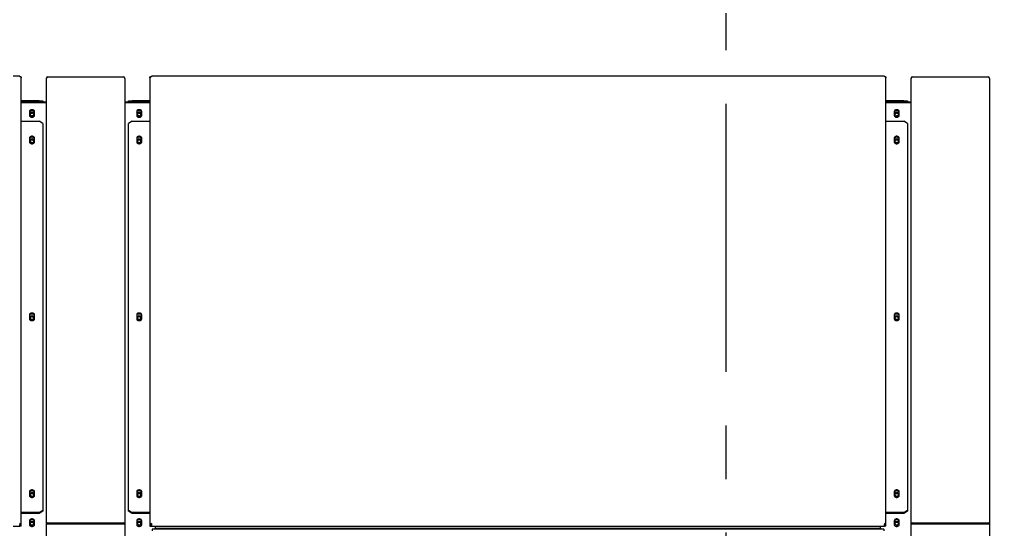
# Model space of a CAD drawing. Extents: x 28911 to 70911, y -59 to 29641.
# Drawn here: x 40549 to 41907, y 8148 to 8862 of the extents above; entities that cross this region are included whole.
import ezdxf

# ---------------------------------------------------------------- set-up
doc = ezdxf.new("R2010")
doc.units = 0
doc.header["$LTSCALE"] = 300
doc.header["$MEASUREMENT"] = 0
doc.linetypes.add('CENTRO', pattern=[2, 1.25, -0.25, 0.25, -0.25])
doc.layers.add('ASSI', color=254, linetype='CENTRO')

# ---------------------------------------------------------------- blocks, each defined once
blk = doc.blocks.new('A$C714e681e')
at = {"color": 7, "linetype": 'Continuous', "lineweight": 25}
for p, q in [((2572.4, 2949.3), (1546.8, 2949.3)), ((2572.4, 2949.3), (2572.4, 2948.7)), ((2573.4, 2948.5), (2574.6, 2948.5)), ((2574.6, 2948.5), (2574.6, 2947.1)), ((2574.6, 2321.8), (2574.6, 2947.1)), ((2609.6, 2946.3), (2609.6, 2946.3)), ((2609.6, 2946.3), (2609.6, 2322.6)), ((2611.8, 2948.5), (2717.4, 2948.5)), ((2717.4, 2947.9), (2611.8, 2947.9)), ((2719.6, 2946.3), (2719.6, 2946.3)), ((2719.6, 2946.3), (2719.6, 2322.6)), ((2754.6, 2948.5), (2755.8, 2948.5)), ((2754.6, 2947.1), (2754.6, 2948.5)), ((2754.6, 2947.1), (2754.6, 2321.8)), ((3782.4, 2949.3), (2756.8, 2949.3)), ((2756.8, 2949.3), (2756.8, 2948.7)), ((3782.4, 2949.3), (3782.4, 2948.7)), ((3783.4, 2948.5), (3784.6, 2948.5)), ((3784.6, 2948.5), (3784.6, 2947.1)), ((3784.6, 2321.8), (3784.6, 2947.1)), ((3819.6, 2946.3), (3819.6, 2946.3)), ((3819.6, 2946.3), (3819.6, 2322.6)), ((3821.8, 2948.5), (3927.4, 2948.5)), ((3927.4, 2947.9), (3821.8, 2947.9)), ((3929.6, 2946.3), (3929.6, 2946.3)), ((3929.6, 2946.3), (3929.6, 2322.6)), ((2609.4, 2913), (2574.6, 2913)), ((2574.6, 2913), (2574.8, 2913)), ((2574.6, 2912.4), (2609.4, 2912.4)), ((2599.6, 2915), (2574.8, 2915)), ((2599.6, 2913), (2599.6, 2915)), ((2599.6, 2915), (2604.6, 2915)), ((2604.6, 2915), (2604.6, 2913)), ((2754.6, 2913), (2719.8, 2913)), ((2719.8, 2912.4), (2754.6, 2912.4)), ((2724.6, 2913), (2724.6, 2915)), ((2724.6, 2915), (2729.6, 2915)), ((2729.6, 2915), (2729.6, 2913)), ((2754.4, 2915), (2729.6, 2915)), ((2754.4, 2913), (2754.6, 2913)), ((3784.6, 2913), (3784.8, 2913)), ((3819.4, 2913), (3784.6, 2913)), ((3784.6, 2912.4), (3819.4, 2912.4)), ((3809.6, 2915), (3784.8, 2915)), ((3809.6, 2913), (3809.6, 2915)), ((3809.6, 2915), (3814.6, 2915)), ((3814.6, 2915), (3814.6, 2913)), ((2586.1, 2900.1), (2586.1, 2894.4)), ((2586.1, 2898), (2586.9, 2899)), ((2586.9, 2899), (2592.3, 2899)), ((2591.8, 2892.5), (2587.4, 2892.5)), ((2592.3, 2899), (2593.1, 2898)), ((2593.1, 2894.4), (2593.1, 2900.1)), ((2736.1, 2900.1), (2736.1, 2894.4)), ((2736.1, 2898), (2736.9, 2899)), ((2736.9, 2899), (2742.3, 2899)), ((2741.8, 2892.5), (2737.4, 2892.5)), ((2742.3, 2899), (2743.1, 2898)), ((2743.1, 2894.4), (2743.1, 2900.1)), ((3796.1, 2900.1), (3796.1, 2894.4)), ((3796.1, 2898), (3796.9, 2899)), ((3796.9, 2899), (3802.3, 2899)), ((3801.8, 2892.5), (3797.4, 2892.5)), ((3802.3, 2899), (3803.1, 2898)), ((3803.1, 2894.4), (3803.1, 2900.1)), ((2574.8, 2886.7), (2599.6, 2886.7)), ((2604.6, 2883.1), (2599.6, 2886.7)), ((2604.6, 2883.1), (2604.6, 2342.2)), ((2729.6, 2886.7), (2724.6, 2883.1)), ((2724.6, 2342.2), (2724.6, 2883.1)), ((2729.6, 2886.7), (2754.4, 2886.7)), ((3784.8, 2886.7), (3809.6, 2886.7)), ((3814.6, 2883.1), (3809.6, 2886.7)), ((3814.6, 2883.1), (3814.6, 2342.2)), ((2586.1, 2863), (2586.1, 2857.3)), ((2586.1, 2860.7), (2589.6, 2862.1)), ((2589, 2854.9), (2586.9, 2855.7)), ((2589.6, 2862.1), (2593.1, 2860.7)), ((2592.3, 2855.7), (2590.2, 2854.9)), ((2593.1, 2857.3), (2593.1, 2863)), ((2736.1, 2863), (2736.1, 2857.3)), ((2736.1, 2860.7), (2739.6, 2862.1)), ((2739, 2854.9), (2736.9, 2855.7)), ((2739.6, 2862.1), (2743.1, 2860.7)), ((2742.3, 2855.7), (2740.2, 2854.9)), ((2743.1, 2857.3), (2743.1, 2863)), ((3796.1, 2863), (3796.1, 2857.3)), ((3796.1, 2860.7), (3799.6, 2862.1)), ((3799, 2854.9), (3796.9, 2855.7)), ((3799.6, 2862.1), (3803.1, 2860.7)), ((3802.3, 2855.7), (3800.2, 2854.9)), ((3803.1, 2857.3), (3803.1, 2863)), ((2586.1, 2615.5), (2586.1, 2609.8)), ((2586.1, 2613.2), (2589.6, 2614.7)), ((2589, 2607.4), (2586.9, 2608.2)), ((2589.6, 2614.7), (2593.1, 2613.2)), ((2592.3, 2608.2), (2590.2, 2607.4)), ((2593.1, 2609.8), (2593.1, 2615.5)), ((2736.1, 2615.5), (2736.1, 2609.8)), ((2736.1, 2613.2), (2739.6, 2614.7)), ((2739, 2607.4), (2736.9, 2608.2)), ((2739.6, 2614.7), (2743.1, 2613.2)), ((2742.3, 2608.2), (2740.2, 2607.4)), ((2743.1, 2609.8), (2743.1, 2615.5)), ((3796.1, 2615.5), (3796.1, 2609.8)), ((3796.1, 2613.2), (3799.6, 2614.7)), ((3799, 2607.4), (3796.9, 2608.2)), ((3799.6, 2614.7), (3803.1, 2613.2)), ((3802.3, 2608.2), (3800.2, 2607.4)), ((3803.1, 2609.8), (3803.1, 2615.5)), ((2586.1, 2368), (2586.1, 2362.3)), ((2586.1, 2365.7), (2589.6, 2367.2)), ((2589.6, 2367.2), (2593.1, 2365.7)), ((2593.1, 2362.3), (2593.1, 2368)), ((2736.1, 2368), (2736.1, 2362.3)), ((2736.1, 2365.7), (2739.6, 2367.2)), ((2739.6, 2367.2), (2743.1, 2365.7)), ((2743.1, 2362.3), (2743.1, 2368)), ((3796.1, 2368), (3796.1, 2362.3)), ((3796.1, 2365.7), (3799.6, 2367.2)), ((3799.6, 2367.2), (3803.1, 2365.7)), ((3803.1, 2362.3), (3803.1, 2368)), ((2589, 2359.9), (2586.9, 2360.7)), ((2592.3, 2360.7), (2590.2, 2359.9)), ((2739, 2359.9), (2736.9, 2360.7)), ((2742.3, 2360.7), (2740.2, 2359.9)), ((3799, 2359.9), (3796.9, 2360.7)), ((3802.3, 2360.7), (3800.2, 2359.9)), ((2574.6, 2337.3), (2574.8, 2337.2)), ((2599.6, 2338.7), (2574.8, 2338.7)), ((2599.6, 2337.2), (2574.8, 2337.2)), ((2599.6, 2338.7), (2604.6, 2342.2)), ((2604.6, 2340.8), (2599.6, 2337.2)), ((2599.6, 2337.2), (2599.6, 2338.7)), ((2604.6, 2342.2), (2604.6, 2340.8)), ((2724.6, 2342.2), (2729.6, 2338.7)), ((2724.6, 2340.8), (2724.6, 2342.2)), ((2729.6, 2337.2), (2724.6, 2340.8)), ((2754.4, 2338.7), (2729.6, 2338.7)), ((2729.6, 2338.7), (2729.6, 2337.2)), ((2754.4, 2337.2), (2729.6, 2337.2)), ((2754.4, 2337.2), (2754.6, 2337.3)), ((3784.6, 2337.3), (3784.8, 2337.2)), ((3809.6, 2338.7), (3784.8, 2338.7)), ((3809.6, 2337.2), (3784.8, 2337.2)), ((3809.6, 2338.7), (3814.6, 2342.2)), ((3814.6, 2340.8), (3809.6, 2337.2)), ((3809.6, 2337.2), (3809.6, 2338.7)), ((3814.6, 2342.2), (3814.6, 2340.8)), ((2572.4, 2323.3), (2572.4, 2319.6)), ((2572.6, 2321.7), (2572.6, 2321.8)), ((2574.6, 2321.7), (2572.6, 2321.7)), ((2572.6, 2319.6), (2572.6, 2321.7)), ((2574.6, 2321.7), (2574.6, 2321.8)), ((2574.6, 2319.6), (2574.6, 2321.7)), ((2586.1, 2327.3), (2586.1, 2321.7)), ((2586.1, 2325.4), (2586.9, 2326.4)), ((2586.9, 2326.4), (2592.3, 2326.4)), ((2592.3, 2326.4), (2593.1, 2325.4)), ((2593.1, 2321.7), (2593.1, 2327.3)), ((2609.6, 2322.6), (2609.6, 1432.5)), ((2611.8, 2322.6), (2609.6, 2322.6)), ((2717.4, 2324.1), (2611.8, 2324.1)), ((2717.4, 2322.7), (2611.8, 2322.7)), ((2717.4, 2322.6), (2611.8, 2322.6)), ((2663.6, 2322.7), (2663.6, 2322.6)), ((2665.6, 2322.7), (2665.6, 2322.6)), ((2719.6, 2322.6), (2717.4, 2322.6)), ((2719.6, 2322.6), (2719.6, 1432.5)), ((2736.1, 2327.3), (2736.1, 2321.7)), ((2736.1, 2325.4), (2736.9, 2326.4)), ((2736.9, 2326.4), (2742.3, 2326.4)), ((2742.3, 2326.4), (2743.1, 2325.4)), ((2743.1, 2321.7), (2743.1, 2327.3)), ((2754.6, 2321.8), (2754.6, 2321.7)), ((2754.6, 2321.7), (2756.6, 2321.7)), ((2754.6, 2321.7), (2754.6, 2319.6)), ((2756.6, 2321.8), (2756.6, 2321.7)), ((2756.6, 2321.7), (2756.6, 2319.6)), ((2756.8, 2323.3), (2756.8, 2319.6)), ((3782.4, 2323.3), (3782.4, 2319.6)), ((3782.6, 2321.7), (3782.6, 2321.8)), ((3784.6, 2321.7), (3782.6, 2321.7)), ((3782.6, 2319.6), (3782.6, 2321.7)), ((3784.6, 2321.7), (3784.6, 2321.8)), ((3784.6, 2319.6), (3784.6, 2321.7)), ((3796.1, 2327.3), (3796.1, 2321.7)), ((3796.1, 2325.4), (3796.9, 2326.4)), ((3796.9, 2326.4), (3802.3, 2326.4)), ((3802.3, 2326.4), (3803.1, 2325.4)), ((3803.1, 2321.7), (3803.1, 2327.3)), ((3821.8, 2322.6), (3819.6, 2322.6)), ((3819.6, 2322.6), (3819.6, 1432.5)), ((3927.4, 2324.1), (3821.8, 2324.1)), ((3927.4, 2322.7), (3821.8, 2322.7)), ((3927.4, 2322.6), (3821.8, 2322.6)), ((3873.6, 2322.7), (3873.6, 2322.6)), ((3875.6, 2322.7), (3875.6, 2322.6)), ((3929.6, 2322.6), (3927.4, 2322.6)), ((3929.6, 2322.6), (3929.6, 668.5)), ((1546.8, 2319.6), (2572.4, 2319.6)), ((2574.6, 2319.6), (2572.6, 2319.6)), ((2592, 2319.9), (2587.2, 2319.9)), ((2742, 2319.9), (2737.2, 2319.9)), ((2754.6, 2319.6), (2756.6, 2319.6)), ((2756.8, 2319.6), (3782.4, 2319.6)), ((3781.6, 2315.5), (2757.6, 2315.5)), ((2757.6, 2315.5), (2757.6, 2313.1)), ((2761.8, 2316.5), (2760.8, 2315.5)), ((3777.4, 2316.5), (2761.8, 2316.5)), ((2762.1, 2319.6), (2762.1, 2316.5)), ((3777.1, 2316.5), (3777.1, 2319.6)), ((3778.4, 2315.5), (3777.4, 2316.5)), ((3781.6, 2315.5), (3781.6, 2313.1)), ((3784.6, 2319.6), (3782.6, 2319.6)), ((3802, 2319.9), (3797.2, 2319.9))]:
    blk.add_line(p, q, dxfattribs=at)
at = {"color": 7, "linetype": 'Continuous', "lineweight": 25, "flags": 128}
for points in [[(2593.1, 2900.1), (2592.9, 2900.9), (2592.3, 2901.7), (2591.4, 2902.2), (2590.2, 2902.5), (2589, 2902.5), (2587.9, 2902.2), (2586.9, 2901.7), (2586.3, 2900.9), (2586.1, 2900.1)], [(2593.1, 2898.7), (2592.9, 2899.5), (2592.3, 2900.3), (2591.4, 2900.8), (2590.2, 2901.1), (2589, 2901.1), (2587.9, 2900.8), (2586.9, 2900.3), (2586.3, 2899.5), (2586.1, 2898.7)], [(2586.1, 2894.4), (2586.3, 2893.6), (2586.9, 2892.9), (2587.9, 2892.3), (2589, 2892), (2590.2, 2892), (2591.4, 2892.3), (2592.3, 2892.9), (2592.9, 2893.6), (2593.1, 2894.4)], [(2591.7, 2894.9), (2592, 2895.6), (2591.9, 2896.2), (2591.5, 2896.8), (2590.8, 2897.3), (2589.9, 2897.5), (2589, 2897.4), (2588.1, 2897.1), (2587.5, 2896.6), (2587.2, 2896), (2587.3, 2895.4), (2587.7, 2894.8), (2588.4, 2894.3), (2589.3, 2894.1), (2590.2, 2894.2), (2591.1, 2894.5), (2591.7, 2894.9)], [(2743.1, 2900.1), (2742.9, 2900.9), (2742.3, 2901.7), (2741.4, 2902.2), (2740.2, 2902.5), (2739, 2902.5), (2737.9, 2902.2), (2736.9, 2901.7), (2736.3, 2900.9), (2736.1, 2900.1)], [(2743.1, 2898.7), (2742.9, 2899.5), (2742.3, 2900.3), (2741.4, 2900.8), (2740.2, 2901.1), (2739, 2901.1), (2737.9, 2900.8), (2736.9, 2900.3), (2736.3, 2899.5), (2736.1, 2898.7)], [(2736.1, 2894.4), (2736.3, 2893.6), (2736.9, 2892.9), (2737.9, 2892.3), (2739, 2892), (2740.2, 2892), (2741.4, 2892.3), (2742.3, 2892.9), (2742.9, 2893.6), (2743.1, 2894.4)], [(2741.7, 2896.6), (2741.1, 2897.1), (2740.2, 2897.4), (2739.3, 2897.5), (2738.4, 2897.3), (2737.7, 2896.8), (2737.3, 2896.2), (2737.2, 2895.6), (2737.5, 2894.9), (2738.1, 2894.5), (2739, 2894.2), (2739.9, 2894.1), (2740.8, 2894.3), (2741.5, 2894.8), (2741.9, 2895.4), (2742, 2896), (2741.7, 2896.6)], [(3803.1, 2900.1), (3802.9, 2900.9), (3802.3, 2901.7), (3801.4, 2902.2), (3800.2, 2902.5), (3799, 2902.5), (3797.9, 2902.2), (3796.9, 2901.7), (3796.3, 2900.9), (3796.1, 2900.1)], [(3803.1, 2898.7), (3802.9, 2899.5), (3802.3, 2900.3), (3801.4, 2900.8), (3800.2, 2901.1), (3799, 2901.1), (3797.9, 2900.8), (3796.9, 2900.3), (3796.3, 2899.5), (3796.1, 2898.7)], [(3796.1, 2894.4), (3796.3, 2893.6), (3796.9, 2892.9), (3797.9, 2892.3), (3799, 2892), (3800.2, 2892), (3801.4, 2892.3), (3802.3, 2892.9), (3802.9, 2893.6), (3803.1, 2894.4)], [(3801.7, 2894.9), (3802, 2895.6), (3801.9, 2896.2), (3801.5, 2896.8), (3800.8, 2897.3), (3799.9, 2897.5), (3799, 2897.4), (3798.1, 2897.1), (3797.5, 2896.6), (3797.2, 2896), (3797.3, 2895.4), (3797.7, 2894.8), (3798.4, 2894.3), (3799.3, 2894.1), (3800.2, 2894.2), (3801.1, 2894.5), (3801.7, 2894.9)], [(2593.1, 2863), (2592.9, 2863.8), (2592.3, 2864.6), (2591.4, 2865.1), (2590.2, 2865.4), (2589, 2865.4), (2587.9, 2865.1), (2586.9, 2864.6), (2586.3, 2863.8), (2586.1, 2863)], [(2743.1, 2863), (2742.9, 2863.8), (2742.3, 2864.6), (2741.4, 2865.1), (2740.2, 2865.4), (2739, 2865.4), (2737.9, 2865.1), (2736.9, 2864.6), (2736.3, 2863.8), (2736.1, 2863)], [(3803.1, 2863), (3802.9, 2863.8), (3802.3, 2864.6), (3801.4, 2865.1), (3800.2, 2865.4), (3799, 2865.4), (3797.9, 2865.1), (3796.9, 2864.6), (3796.3, 2863.8), (3796.1, 2863)], [(2593.1, 2861.6), (2592.9, 2862.4), (2592.3, 2863.2), (2591.4, 2863.7), (2590.2, 2864), (2589, 2864), (2587.9, 2863.7), (2586.9, 2863.2), (2586.3, 2862.4), (2586.1, 2861.6)], [(2586.1, 2857.3), (2586.3, 2856.5), (2586.9, 2855.7), (2587.9, 2855.2), (2589, 2854.9), (2590.2, 2854.9), (2591.4, 2855.2), (2592.3, 2855.7), (2592.9, 2856.5), (2593.1, 2857.3)], [(2588.4, 2856.9), (2589.3, 2856.7), (2590.2, 2856.7), (2591.1, 2857), (2591.7, 2857.5), (2592, 2858.2), (2591.9, 2858.8), (2591.5, 2859.4), (2590.8, 2859.9), (2589.9, 2860.1), (2589, 2860), (2588.1, 2859.7), (2587.5, 2859.2), (2587.2, 2858.6), (2587.3, 2857.9), (2587.7, 2857.3), (2588.4, 2856.9)], [(2743.1, 2861.6), (2742.9, 2862.4), (2742.3, 2863.2), (2741.4, 2863.7), (2740.2, 2864), (2739, 2864), (2737.9, 2863.7), (2736.9, 2863.2), (2736.3, 2862.4), (2736.1, 2861.6)], [(2736.1, 2857.3), (2736.3, 2856.5), (2736.9, 2855.7), (2737.9, 2855.2), (2739, 2854.9), (2740.2, 2854.9), (2741.4, 2855.2), (2742.3, 2855.7), (2742.9, 2856.5), (2743.1, 2857.3)], [(2738.4, 2856.9), (2739.3, 2856.7), (2740.2, 2856.7), (2741.1, 2857), (2741.7, 2857.5), (2742, 2858.2), (2741.9, 2858.8), (2741.5, 2859.4), (2740.8, 2859.9), (2739.9, 2860.1), (2739, 2860), (2738.1, 2859.7), (2737.5, 2859.2), (2737.2, 2858.6), (2737.3, 2857.9), (2737.7, 2857.3), (2738.4, 2856.9)], [(3803.1, 2861.6), (3802.9, 2862.4), (3802.3, 2863.2), (3801.4, 2863.7), (3800.2, 2864), (3799, 2864), (3797.9, 2863.7), (3796.9, 2863.2), (3796.3, 2862.4), (3796.1, 2861.6)], [(3796.1, 2857.3), (3796.3, 2856.5), (3796.9, 2855.7), (3797.9, 2855.2), (3799, 2854.9), (3800.2, 2854.9), (3801.4, 2855.2), (3802.3, 2855.7), (3802.9, 2856.5), (3803.1, 2857.3)], [(3798.4, 2856.9), (3799.3, 2856.7), (3800.2, 2856.7), (3801.1, 2857), (3801.7, 2857.5), (3802, 2858.2), (3801.9, 2858.8), (3801.5, 2859.4), (3800.8, 2859.9), (3799.9, 2860.1), (3799, 2860), (3798.1, 2859.7), (3797.5, 2859.2), (3797.2, 2858.6), (3797.3, 2857.9), (3797.7, 2857.3), (3798.4, 2856.9)], [(2593.1, 2615.5), (2592.9, 2616.3), (2592.3, 2617.1), (2591.4, 2617.6), (2590.2, 2617.9), (2589, 2617.9), (2587.9, 2617.6), (2586.9, 2617.1), (2586.3, 2616.3), (2586.1, 2615.5)], [(2593.1, 2614.1), (2592.9, 2614.9), (2592.3, 2615.7), (2591.4, 2616.2), (2590.2, 2616.5), (2589, 2616.5), (2587.9, 2616.2), (2586.9, 2615.7), (2586.3, 2614.9), (2586.1, 2614.1)], [(2586.1, 2609.8), (2586.3, 2609), (2586.9, 2608.2), (2587.9, 2607.7), (2589, 2607.4), (2590.2, 2607.4), (2591.4, 2607.7), (2592.3, 2608.2), (2592.9, 2609), (2593.1, 2609.8)], [(2588.4, 2609.4), (2589.3, 2609.2), (2590.2, 2609.3), (2591.1, 2609.5), (2591.7, 2610), (2592, 2610.7), (2591.9, 2611.3), (2591.5, 2611.9), (2590.8, 2612.4), (2589.9, 2612.6), (2589, 2612.5), (2588.1, 2612.2), (2587.5, 2611.7), (2587.2, 2611.1), (2587.3, 2610.5), (2587.7, 2609.9), (2588.4, 2609.4)], [(2743.1, 2615.5), (2742.9, 2616.3), (2742.3, 2617.1), (2741.4, 2617.6), (2740.2, 2617.9), (2739, 2617.9), (2737.9, 2617.6), (2736.9, 2617.1), (2736.3, 2616.3), (2736.1, 2615.5)], [(2743.1, 2614.1), (2742.9, 2614.9), (2742.3, 2615.7), (2741.4, 2616.2), (2740.2, 2616.5), (2739, 2616.5), (2737.9, 2616.2), (2736.9, 2615.7), (2736.3, 2614.9), (2736.1, 2614.1)], [(2736.1, 2609.8), (2736.3, 2609), (2736.9, 2608.2), (2737.9, 2607.7), (2739, 2607.4), (2740.2, 2607.4), (2741.4, 2607.7), (2742.3, 2608.2), (2742.9, 2609), (2743.1, 2609.8)], [(2738.4, 2609.4), (2739.3, 2609.2), (2740.2, 2609.3), (2741.1, 2609.5), (2741.7, 2610), (2742, 2610.7), (2741.9, 2611.3), (2741.5, 2611.9), (2740.8, 2612.4), (2739.9, 2612.6), (2739, 2612.5), (2738.1, 2612.2), (2737.5, 2611.7), (2737.2, 2611.1), (2737.3, 2610.5), (2737.7, 2609.9), (2738.4, 2609.4)], [(3803.1, 2615.5), (3802.9, 2616.3), (3802.3, 2617.1), (3801.4, 2617.6), (3800.2, 2617.9), (3799, 2617.9), (3797.9, 2617.6), (3796.9, 2617.1), (3796.3, 2616.3), (3796.1, 2615.5)], [(3803.1, 2614.1), (3802.9, 2614.9), (3802.3, 2615.7), (3801.4, 2616.2), (3800.2, 2616.5), (3799, 2616.5), (3797.9, 2616.2), (3796.9, 2615.7), (3796.3, 2614.9), (3796.1, 2614.1)], [(3796.1, 2609.8), (3796.3, 2609), (3796.9, 2608.2), (3797.9, 2607.7), (3799, 2607.4), (3800.2, 2607.4), (3801.4, 2607.7), (3802.3, 2608.2), (3802.9, 2609), (3803.1, 2609.8)], [(3798.4, 2609.4), (3799.3, 2609.2), (3800.2, 2609.3), (3801.1, 2609.5), (3801.7, 2610), (3802, 2610.7), (3801.9, 2611.3), (3801.5, 2611.9), (3800.8, 2612.4), (3799.9, 2612.6), (3799, 2612.5), (3798.1, 2612.2), (3797.5, 2611.7), (3797.2, 2611.1), (3797.3, 2610.5), (3797.7, 2609.9), (3798.4, 2609.4)], [(2593.1, 2368), (2592.9, 2368.9), (2592.3, 2369.6), (2591.4, 2370.1), (2590.2, 2370.4), (2589, 2370.4), (2587.9, 2370.1), (2586.9, 2369.6), (2586.3, 2368.9), (2586.1, 2368)], [(2593.1, 2366.6), (2592.9, 2367.4), (2592.3, 2368.2), (2591.4, 2368.7), (2590.2, 2369), (2589, 2369), (2587.9, 2368.7), (2586.9, 2368.2), (2586.3, 2367.4), (2586.1, 2366.6)], [(2586.1, 2362.3), (2586.3, 2361.5), (2586.9, 2360.8), (2587.9, 2360.2), (2589, 2359.9), (2590.2, 2359.9), (2591.4, 2360.2), (2592.3, 2360.8), (2592.9, 2361.5), (2593.1, 2362.3)], [(2588.4, 2361.9), (2589.3, 2361.7), (2590.2, 2361.8), (2591.1, 2362.1), (2591.7, 2362.6), (2592, 2363.2), (2591.9, 2363.8), (2591.5, 2364.4), (2590.8, 2364.9), (2589.9, 2365.1), (2589, 2365), (2588.1, 2364.8), (2587.5, 2364.3), (2587.2, 2363.6), (2587.3, 2363), (2587.7, 2362.4), (2588.4, 2361.9)], [(2743.1, 2368), (2742.9, 2368.9), (2742.3, 2369.6), (2741.4, 2370.1), (2740.2, 2370.4), (2739, 2370.4), (2737.9, 2370.1), (2736.9, 2369.6), (2736.3, 2368.9), (2736.1, 2368)], [(2743.1, 2366.6), (2742.9, 2367.4), (2742.3, 2368.2), (2741.4, 2368.7), (2740.2, 2369), (2739, 2369), (2737.9, 2368.7), (2736.9, 2368.2), (2736.3, 2367.4), (2736.1, 2366.6)], [(2736.1, 2362.3), (2736.3, 2361.5), (2736.9, 2360.8), (2737.9, 2360.2), (2739, 2359.9), (2740.2, 2359.9), (2741.4, 2360.2), (2742.3, 2360.8), (2742.9, 2361.5), (2743.1, 2362.3)], [(2738.4, 2361.9), (2739.3, 2361.7), (2740.2, 2361.8), (2741.1, 2362.1), (2741.7, 2362.6), (2742, 2363.2), (2741.9, 2363.8), (2741.5, 2364.4), (2740.8, 2364.9), (2739.9, 2365.1), (2739, 2365), (2738.1, 2364.8), (2737.5, 2364.3), (2737.2, 2363.6), (2737.3, 2363), (2737.7, 2362.4), (2738.4, 2361.9)], [(3803.1, 2368), (3802.9, 2368.9), (3802.3, 2369.6), (3801.4, 2370.1), (3800.2, 2370.4), (3799, 2370.4), (3797.9, 2370.1), (3796.9, 2369.6), (3796.3, 2368.9), (3796.1, 2368)], [(3803.1, 2366.6), (3802.9, 2367.4), (3802.3, 2368.2), (3801.4, 2368.7), (3800.2, 2369), (3799, 2369), (3797.9, 2368.7), (3796.9, 2368.2), (3796.3, 2367.4), (3796.1, 2366.6)], [(3796.1, 2362.3), (3796.3, 2361.5), (3796.9, 2360.8), (3797.9, 2360.2), (3799, 2359.9), (3800.2, 2359.9), (3801.4, 2360.2), (3802.3, 2360.8), (3802.9, 2361.5), (3803.1, 2362.3)], [(3798.4, 2361.9), (3799.3, 2361.7), (3800.2, 2361.8), (3801.1, 2362.1), (3801.7, 2362.6), (3802, 2363.2), (3801.9, 2363.8), (3801.5, 2364.4), (3800.8, 2364.9), (3799.9, 2365.1), (3799, 2365), (3798.1, 2364.8), (3797.5, 2364.3), (3797.2, 2363.6), (3797.3, 2363), (3797.7, 2362.4), (3798.4, 2361.9)], [(2593.1, 2327.3), (2592.9, 2328.2), (2592.3, 2328.9), (2591.4, 2329.5), (2590.2, 2329.8), (2589, 2329.8), (2587.9, 2329.5), (2586.9, 2328.9), (2586.3, 2328.2), (2586.1, 2327.3)], [(2593.1, 2325.9), (2592.9, 2326.8), (2592.3, 2327.5), (2591.4, 2328.1), (2590.2, 2328.4), (2589, 2328.4), (2587.9, 2328.1), (2586.9, 2327.5), (2586.3, 2326.8), (2586.1, 2325.9)], [(2586.1, 2321.7), (2586.3, 2320.8), (2586.9, 2320.1), (2587.9, 2319.5), (2589, 2319.3), (2590.2, 2319.3), (2591.4, 2319.5), (2592.3, 2320.1), (2592.9, 2320.8), (2593.1, 2321.7)], [(2591.7, 2322.3), (2592, 2322.9), (2591.9, 2323.6), (2591.5, 2324.2), (2590.8, 2324.6), (2589.9, 2324.8), (2589, 2324.8), (2588.1, 2324.5), (2587.5, 2324), (2587.2, 2323.4), (2587.3, 2322.7), (2587.7, 2322.1), (2588.4, 2321.7), (2589.3, 2321.5), (2590.2, 2321.5), (2591.1, 2321.8), (2591.7, 2322.3)], [(2743.1, 2327.3), (2742.9, 2328.2), (2742.3, 2328.9), (2741.4, 2329.5), (2740.2, 2329.8), (2739, 2329.8), (2737.9, 2329.5), (2736.9, 2328.9), (2736.3, 2328.2), (2736.1, 2327.3)], [(2743.1, 2325.9), (2742.9, 2326.8), (2742.3, 2327.5), (2741.4, 2328.1), (2740.2, 2328.4), (2739, 2328.4), (2737.9, 2328.1), (2736.9, 2327.5), (2736.3, 2326.8), (2736.1, 2325.9)], [(2736.1, 2321.7), (2736.3, 2320.8), (2736.9, 2320.1), (2737.9, 2319.5), (2739, 2319.3), (2740.2, 2319.3), (2741.4, 2319.5), (2742.3, 2320.1), (2742.9, 2320.8), (2743.1, 2321.7)], [(2741.7, 2324), (2741.1, 2324.5), (2740.2, 2324.8), (2739.3, 2324.8), (2738.4, 2324.6), (2737.7, 2324.2), (2737.3, 2323.6), (2737.2, 2322.9), (2737.5, 2322.3), (2738.1, 2321.8), (2739, 2321.5), (2739.9, 2321.5), (2740.8, 2321.7), (2741.5, 2322.1), (2741.9, 2322.7), (2742, 2323.4), (2741.7, 2324)], [(3803.1, 2327.3), (3802.9, 2328.2), (3802.3, 2328.9), (3801.4, 2329.5), (3800.2, 2329.8), (3799, 2329.8), (3797.9, 2329.5), (3796.9, 2328.9), (3796.3, 2328.2), (3796.1, 2327.3)], [(3803.1, 2325.9), (3802.9, 2326.8), (3802.3, 2327.5), (3801.4, 2328.1), (3800.2, 2328.4), (3799, 2328.4), (3797.9, 2328.1), (3796.9, 2327.5), (3796.3, 2326.8), (3796.1, 2325.9)], [(3796.1, 2321.7), (3796.3, 2320.8), (3796.9, 2320.1), (3797.9, 2319.5), (3799, 2319.3), (3800.2, 2319.3), (3801.4, 2319.5), (3802.3, 2320.1), (3802.9, 2320.8), (3803.1, 2321.7)], [(3801.7, 2322.3), (3802, 2322.9), (3801.9, 2323.6), (3801.5, 2324.2), (3800.8, 2324.6), (3799.9, 2324.8), (3799, 2324.8), (3798.1, 2324.5), (3797.5, 2324), (3797.2, 2323.4), (3797.3, 2322.7), (3797.7, 2322.1), (3798.4, 2321.7), (3799.3, 2321.5), (3800.2, 2321.5), (3801.1, 2321.8), (3801.7, 2322.3)]]:
    blk.add_lwpolyline(points, dxfattribs=at)
at = {"color": 7, "linetype": 'Continuous', "lineweight": 25}
for centre, radius, start, end in [((2572.7, 2946.7), 1.96, 11.4218, 98.0495), ((2611.8, 2946.3), 2.2, 90, 180), ((2611.5, 2945.9), 1.96, 81.9505, 168.5782), ((2717.4, 2946.3), 2.2, 0, 90), ((2717.7, 2945.9), 1.96, 11.4218, 98.0495), ((2756.5, 2946.7), 1.96, 81.9505, 168.5782), ((3782.7, 2946.7), 1.96, 11.4218, 98.0495), ((3821.8, 2946.3), 2.2, 90, 180), ((3821.5, 2945.9), 1.96, 81.9505, 168.5782), ((3927.4, 2946.3), 2.2, 0, 90), ((3927.7, 2945.9), 1.96, 11.4218, 98.0495), ((2574.8, 2915.2), 0.2, 180, 270), ((2609.4, 2913.2), 0.2, 270, 0), ((2609.4, 2912.6), 0.179, 261.9505, 348.5782), ((2719.8, 2913.2), 0.2, 180, 270), ((2719.8, 2912.6), 0.179, 191.4218, 278.0495), ((2754.4, 2915.2), 0.2, 270, 0), ((3784.8, 2915.2), 0.2, 180, 270), ((3819.4, 2913.2), 0.2, 270, 0), ((3819.4, 2912.6), 0.179, 261.9505, 348.5782), ((2574.8, 2886.8), 0.179, 191.4218, 278.0495), ((2754.4, 2886.8), 0.179, 261.9505, 348.5782), ((3784.8, 2886.8), 0.179, 191.4218, 278.0495), ((2574.8, 2338.8), 0.179, 191.4218, 278.0495), ((2754.4, 2338.8), 0.179, 261.9505, 348.5782), ((3784.8, 2338.8), 0.179, 191.4218, 278.0495), ((2572.7, 2321.4), 1.96, 11.4218, 98.0495), ((2572.4, 2321.7), 0.179, 11.4218, 98.0495), ((2611.5, 2322.2), 1.96, 81.9505, 168.5782), ((2611.8, 2322.6), 0.179, 81.9505, 168.5782), ((2717.7, 2322.2), 1.96, 11.4218, 98.0495), ((2717.4, 2322.6), 0.179, 11.4218, 98.0495), ((2756.5, 2321.4), 1.96, 81.9505, 168.5782), ((2756.8, 2321.7), 0.179, 81.9505, 168.5782), ((3782.7, 2321.4), 1.96, 11.4218, 98.0495), ((3782.4, 2321.7), 0.179, 11.4218, 98.0495), ((3821.5, 2322.2), 1.96, 81.9505, 168.5782), ((3821.8, 2322.6), 0.179, 81.9505, 168.5782), ((3927.7, 2322.2), 1.96, 11.4218, 98.0495), ((3927.4, 2322.6), 0.179, 11.4218, 98.0495)]:
    blk.add_arc(centre, radius, start, end, dxfattribs=at)

msp = doc.modelspace()

# ---------------------------------------------------------------- linework, layer by layer
at = {"layer": 'ASSI'}
msp.add_line((41537.944, 11743.994), (41537.944, 5126.392), dxfattribs=at)

# ---------------------------------------------------------------- block references
at = {"color": 4, "ltscale": 50}
msp.add_blockref('A$C714e681e', (37977.344, 5833.338), dxfattribs=at)

doc.saveas('drawing.dxf')
